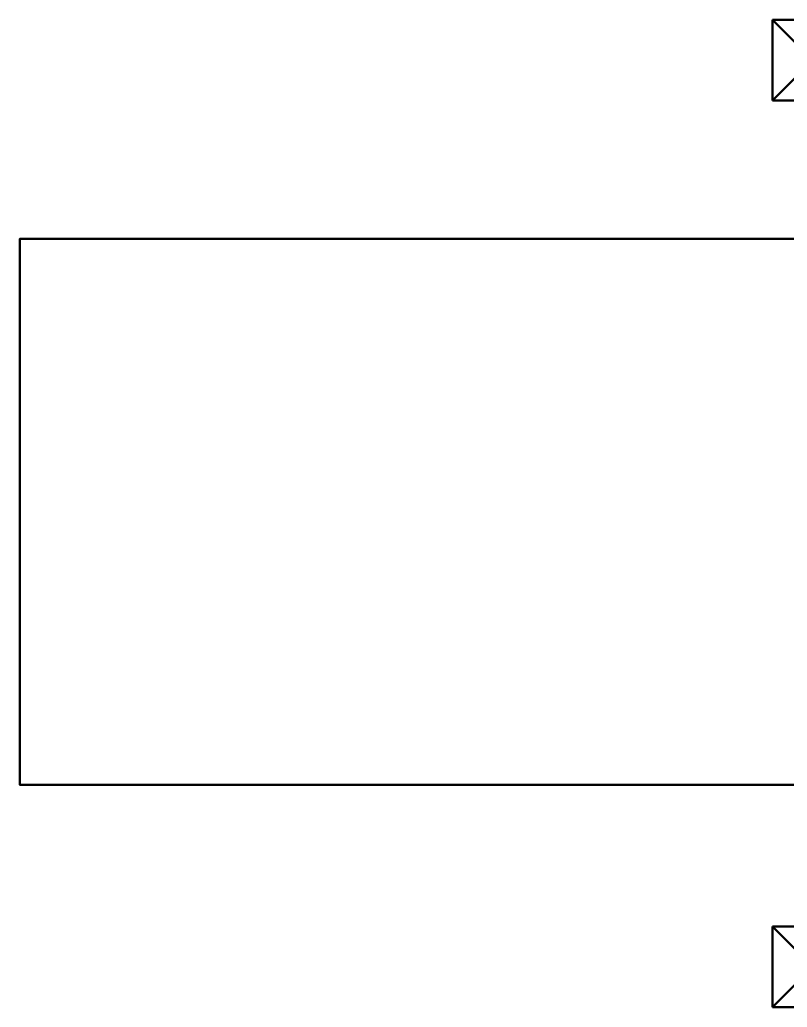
# Model space of a CAD drawing. Header units: metres. Extents: x -9802 to 773, y -8579 to 5125.
# Drawn here: x -5447.6 to -5304.7, y -1671 to -1487.2 of the extents above; entities that cross this region are included whole.
import ezdxf

# ---------------------------------------------------------------- set-up
doc = ezdxf.new("R2010")
doc.units = ezdxf.units.M
doc.header["$MEASUREMENT"] = 0
doc.layers.get('0').update_dxf_attribs({"color": 30, "lineweight": 0})
doc.layers.add('SSN_PBC-AM_0', color=5, linetype='Continuous', lineweight=50)
doc.layers.add('SSN_Signalgeber-AM_0', color=3, linetype='Continuous', lineweight=50)

# ---------------------------------------------------------------- blocks, each defined once
blk = doc.blocks.new('LS_Symbol')
at = {"layer": 'SSN_Signalgeber-AM_0'}
for p, q in [((-75, 769), (-75, 919)), ((-75, 919), (75, 919)), ((75, 919), (-75, 769)), ((75, 769), (-75, 919)), ((-75, 919), (75, 919)), ((75, 919), (75, 769)), ((-75, 769), (75, 769)), ((0, 769), (0, -769)), ((-75, -919), (-75, -769)), ((-75, -769), (75, -769)), ((75, -769), (-75, -919)), ((75, -919), (-75, -769)), ((-75, -769), (75, -769)), ((75, -769), (75, -919)), ((-75, -919), (75, -919))]:
    blk.add_line(p, q, dxfattribs=at)
blk = doc.blocks.new('A$C4EFB1426')
at = {"layer": 'SSN_PBC-AM_0'}
blk.add_lwpolyline([(-12072.4, -704.5), (-13572.4, -704.5), (-13572.4, -1720.5), (-12072.4, -1720.5)], close=True, dxfattribs=at)
at = {"layer": 'SSN_Signalgeber-AM_0', "rotation": 180}
blk.add_blockref('LS_Symbol', (-12095.9, -1215.5), dxfattribs=at)

msp = doc.modelspace()

# ---------------------------------------------------------------- block references
at = {"xscale": 0.1, "yscale": 0.1, "zscale": 0.1}
msp.add_blockref('A$C4EFB1426', (-4090.35, -1457.51), dxfattribs=at)

doc.saveas('drawing.dxf')
